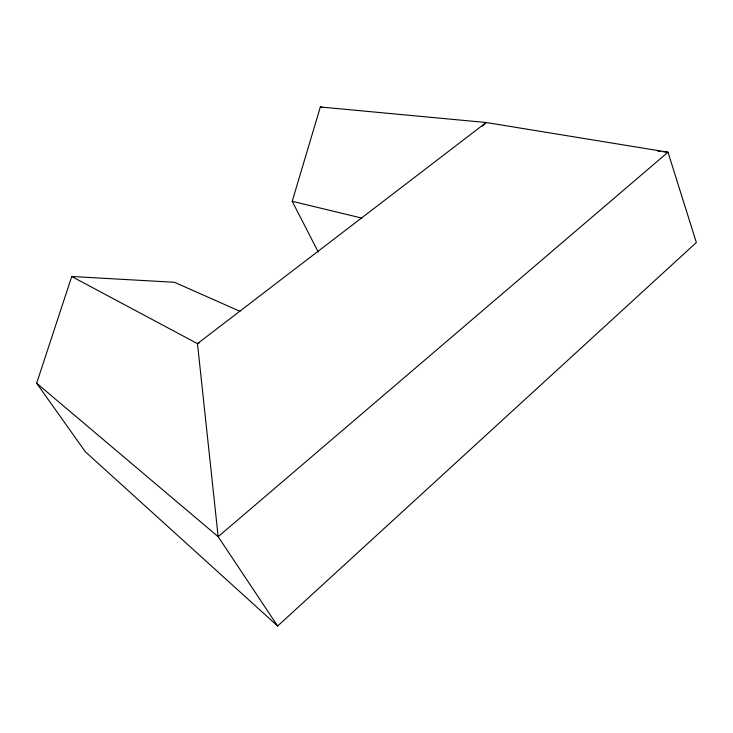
<?xml version="1.0" encoding="UTF-8"?>
<svg xmlns="http://www.w3.org/2000/svg" width="733" height="733" viewBox="0 0 733 733"><rect width="100%" height="100%" fill="white"/><g stroke="black" fill="none" stroke-linecap="round" stroke-linejoin="round"><path stroke-width="1.1" d="M318.259 252.024L292.21 201.309L320.33 106.981L486.208 122.512L668.001 152.198L696.35 242.513L277.651 626.019L85.376 451.812L36.65 383.231L71.742 276.506L174.417 282.269L239.966 311.314M481.984 126.36L486.208 122.512L197.47 343.64L218.168 536.684L277.651 626.019M199.504 342.678L197.47 343.64L71.742 276.506M657.785 151.117L660.057 151.355M662.33 151.594L668.001 152.198L218.168 536.684L36.65 383.231M320.33 106.981L322.547 107.458M292.21 201.309L361.662 218.049"/></g></svg>
